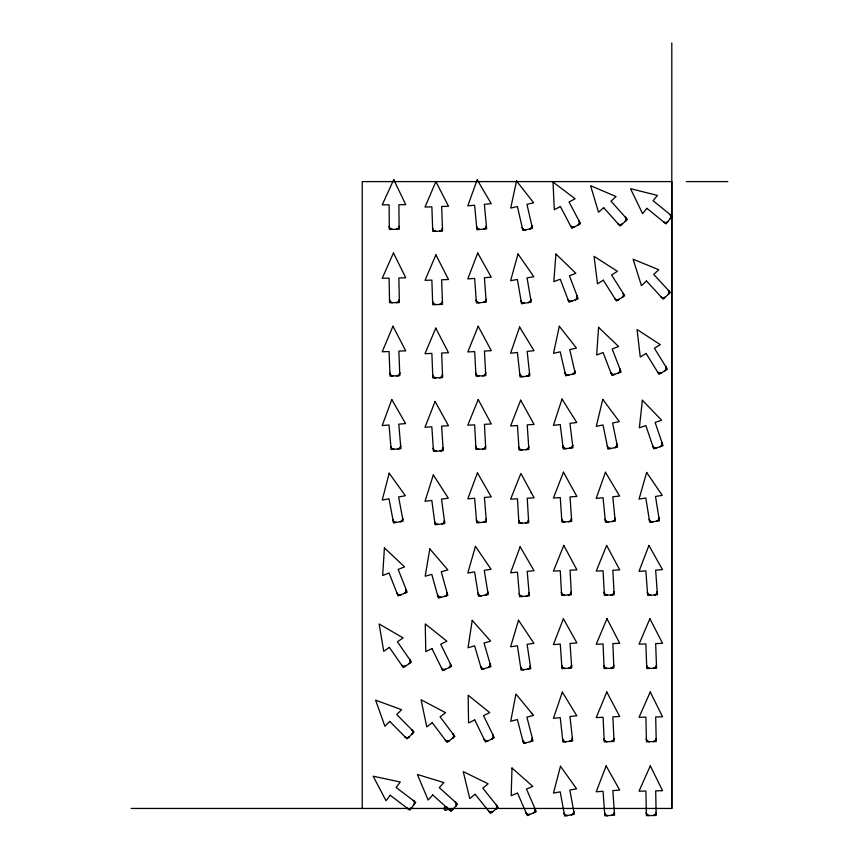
<?xml version="1.0" encoding="UTF-8"?>
<svg xmlns="http://www.w3.org/2000/svg" width="859" height="859" viewBox="0 0 859 859"><rect width="100%" height="100%" fill="white"/><g stroke="black" fill="none" stroke-linecap="round" stroke-linejoin="round"><path stroke-width="1.29" d="M131.191 808.448L671.802 808.448L671.802 181.603L362.24 181.603L362.24 808.448M686.234 181.603L727.809 181.603M532.011 713.55L515.905 694.029L510.751 721.27L517.408 719.552L523.528 743.389L533.01 740.952L526.889 717.125L533.546 715.407L531.732 713.217M531.27 492.604L520.876 473.438L510.6 499.186L517.462 498.778L518.911 523.346L528.693 522.766L527.243 498.199L534.094 497.801L531.077 492.239M671.802 42.95L671.802 808.448M413.362 800.556A2.996 2.899 37.1 0 1 413.931 804.668A2.996 2.921 -30.3 0 0 413.415 800.491M389.245 226.475A2.996 2.921 -23.1 0 0 392.284 229.31A2.996 2.899 89.4 0 1 389.32 226.475M399.081 226.379A2.996 2.899 89.4 0 1 396.182 229.342M399.156 226.379A2.996 2.921 22 0 1 396.182 229.278M409.12 736.786A2.996 2.921 -67.3 0 1 404.965 736.861M411.955 729.946A2.996 2.899 45.3 0 1 411.933 734.091A2.996 2.921 -22.2 0 0 412.009 729.892M409.174 736.829A2.996 2.899 45.3 0 1 405.018 736.807M401.647 665.22A2.996 2.921 -57.2 0 0 405.749 665.875A2.996 2.899 55.3 0 1 401.711 665.177M409.732 659.626A2.996 2.899 55.3 0 1 408.991 663.706A2.996 2.921 -12.1 0 0 409.797 659.583M400.799 594.739A2.996 2.921 -44.1 0 1 396.944 593.172M406.092 589.564A2.996 2.899 68.5 0 1 404.449 593.365M400.82 594.793A2.996 2.899 68.5 0 1 397.019 593.139M406.167 589.532A2.996 2.921 1 0 1 404.428 593.301M400.262 521.681A2.996 2.899 79.4 0 0 402.603 518.256A2.996 2.921 11.9 0 1 400.251 521.617M397.942 448.924A2.996 2.899 85.1 0 0 400.616 445.757A2.996 2.921 17.7 0 1 397.942 448.86M399.693 372.763A2.996 2.899 87.7 0 1 396.879 375.812M399.768 372.763A2.996 2.921 20.3 0 1 396.879 375.748M399.295 299.598A2.996 2.899 88.8 0 1 396.428 302.583A2.996 2.921 21.4 0 0 399.371 299.598M646.269 812.7A2.996 2.921 -23.7 0 0 649.329 815.513A2.996 2.899 88.9 0 1 646.344 812.7M656.104 812.507A2.996 2.899 88.9 0 1 653.227 815.492M656.179 812.507A2.996 2.921 21.4 0 1 653.227 815.427M455.367 802.177A2.996 2.899 42 0 1 455.592 806.311A2.996 2.921 -25.4 0 0 455.42 802.113M492.765 811.54A2.996 2.921 -61.3 0 1 488.621 811.186M495.847 809.157A2.996 2.899 51.3 0 0 496.298 805.033A2.996 2.921 -16.2 0 1 495.804 809.103M492.808 811.594A2.996 2.899 51.3 0 1 488.685 811.132M526.062 812.872A2.996 2.921 -46 0 0 529.96 814.311A2.996 2.899 66.5 0 1 526.138 812.839M533.568 812.818A2.996 2.899 66.5 0 0 535.082 808.963A2.996 2.921 -0.9 0 1 533.536 812.764M567.552 815.438A2.996 2.921 -33 0 1 564.073 813.162A2.996 2.899 79.6 0 0 567.563 815.502M571.396 814.794A2.996 2.899 79.6 0 0 573.748 811.379A2.996 2.921 12.1 0 1 571.385 814.729M607.764 815.556A2.996 2.921 -26.7 0 1 604.553 812.904M614.368 812.195A2.996 2.899 85.9 0 1 611.651 815.341M607.764 815.62A2.996 2.899 85.9 0 1 604.629 812.904M614.443 812.195A2.996 2.921 18.4 0 1 611.651 815.277M442.396 301.412A2.996 2.899 88 0 1 439.561 304.44A2.996 2.921 20.6 0 0 442.471 301.412M434.643 521.885A2.996 2.921 -30.2 0 0 438.004 524.334A2.996 2.899 82.3 0 1 434.718 521.875M444.382 520.575A2.996 2.899 82.3 0 1 441.87 523.872A2.996 2.921 14.9 0 0 444.468 520.565M447.013 592.624A2.996 2.899 74.5 0 1 444.973 596.232A2.996 2.921 7 0 0 447.088 592.603M445.413 669.268A2.996 2.921 -48.8 0 1 441.451 668.023M445.445 669.333A2.996 2.899 63.8 0 1 441.526 667.991M449.386 740.533A2.996 2.921 -59.6 0 1 445.252 740.05M453.101 734.134A2.996 2.899 53 0 1 452.532 738.235M449.429 740.587A2.996 2.899 53 0 1 445.316 740.007M453.165 734.08A2.996 2.921 -14.5 0 1 452.5 738.182M432.582 228.483A2.996 2.921 -24.6 0 0 435.685 231.243A2.996 2.899 88 0 1 432.657 228.473M442.406 228.129A2.996 2.899 88 0 1 439.583 231.168A2.996 2.921 20.5 0 0 442.482 228.129M483.252 302.432A2.996 2.899 85.8 0 0 485.969 299.286A2.996 2.921 18.4 0 1 483.252 302.368M485.593 372.677A2.996 2.899 86.9 0 1 482.833 375.77M485.679 372.677A2.996 2.921 19.4 0 1 482.822 375.705M482.801 449.042A2.996 2.899 87 0 0 485.571 445.95A2.996 2.921 19.5 0 1 482.801 448.978M476.369 519.856A2.996 2.921 -27.3 0 0 479.612 522.465A2.996 2.899 85.3 0 1 476.455 519.845M486.173 519.04A2.996 2.899 85.3 0 1 483.499 522.208M486.258 519.029A2.996 2.921 17.8 0 1 483.499 522.143M481.427 595.663A2.996 2.921 -31.7 0 1 478.001 593.311M485.281 595.104A2.996 2.899 80.8 0 0 487.708 591.744A2.996 2.921 13.4 0 1 485.281 595.051M481.437 595.727A2.996 2.899 80.8 0 1 478.076 593.301M480.664 666.627A2.996 2.921 -38.9 0 0 484.358 668.527A2.996 2.899 73.6 0 1 480.739 666.595M484.175 739.427A2.996 2.921 -48.5 0 0 488.127 740.683A2.996 2.899 64 0 1 484.24 739.384M493.012 735.111A2.996 2.899 64 0 1 491.659 739.041A2.996 2.921 -3.4 0 0 493.087 735.079M483.714 229.085A2.996 2.899 84.7 0 0 486.355 225.885A2.996 2.921 17.3 0 1 483.703 229.02M530.69 299.211A2.996 2.899 80.3 0 1 528.296 302.593M530.765 299.2A2.996 2.921 12.8 0 1 528.285 302.54M523.002 376.543A2.996 2.921 -28.7 0 1 519.695 374.019M526.878 376.188A2.996 2.899 83.8 0 0 529.477 372.956A2.996 2.921 16.4 0 1 526.868 376.124M523.002 376.607A2.996 2.899 83.8 0 1 519.781 374.009M522.047 449.826A2.996 2.921 -26.4 0 1 518.847 447.163A2.996 2.899 86.2 0 0 522.047 449.891M525.933 449.622A2.996 2.899 86.2 0 0 528.661 446.497A2.996 2.921 18.7 0 1 525.933 449.558M521.853 523.088A2.996 2.921 -25.9 0 1 518.675 520.404M521.853 523.152A2.996 2.899 86.6 0 1 518.761 520.393M522.497 596.371A2.996 2.921 -27.5 0 1 519.255 593.773A2.996 2.899 85 0 0 522.508 596.436M530.304 665.736A2.996 2.899 81.4 0 1 527.845 669.075M530.379 665.725A2.996 2.921 14 0 1 527.834 669.011M530.153 741.671A2.996 2.899 75.6 0 0 532.258 738.106A2.996 2.921 8.1 0 1 530.132 741.607M531.785 225.434A2.996 2.899 77 0 1 529.595 228.956M531.871 225.423A2.996 2.921 9.6 0 1 529.584 228.891M571.729 301.101A2.996 2.921 -43.4 0 1 567.896 299.48M571.75 301.155A2.996 2.899 69.2 0 1 567.971 299.458M568.594 375.05A2.996 2.921 -35.5 0 1 565.018 372.924M574.607 370.712A2.996 2.899 77 0 1 572.405 374.234A2.996 2.921 9.5 0 0 574.682 370.701M568.615 375.104A2.996 2.899 77 0 1 565.093 372.903M562.817 446.068A2.996 2.921 -29.6 0 0 566.156 448.548A2.996 2.899 83 0 1 562.892 446.057M572.577 444.855A2.996 2.899 83 0 1 570.032 448.13M572.652 444.855A2.996 2.921 15.5 0 1 570.022 448.065M568.755 521.628A2.996 2.899 86.1 0 0 571.482 518.503A2.996 2.921 18.7 0 1 568.744 521.574M568.433 594.954A2.996 2.899 86.9 0 0 571.203 591.862A2.996 2.921 19.4 0 1 568.433 594.89M561.711 665.725A2.996 2.921 -26.5 0 0 564.911 668.377A2.996 2.899 86 0 1 561.786 665.714M571.514 665.038A2.996 2.899 86 0 1 568.798 668.173A2.996 2.921 18.6 0 0 571.6 665.038M562.548 739.127A2.996 2.921 -28.9 0 0 565.856 741.639A2.996 2.899 83.7 0 1 562.634 739.116M572.33 738.042A2.996 2.899 83.7 0 1 569.742 741.274M572.405 738.031A2.996 2.921 16.2 0 1 569.732 741.22M574.446 226.862A2.996 2.921 -50.4 0 1 570.44 225.724M579.138 221.139A2.996 2.899 62.2 0 1 577.924 225.101A2.996 2.921 -5.3 0 0 579.213 221.096M574.478 226.916A2.996 2.899 62.2 0 1 570.516 225.692M618.888 299.362A2.996 2.921 -54.8 0 1 614.808 298.535A2.996 2.899 57.8 0 0 618.92 299.415M610.824 372.742A2.996 2.921 -43.7 0 0 614.668 374.331A2.996 2.899 68.9 0 1 610.899 372.709M619.994 369.187A2.996 2.899 68.9 0 1 618.33 372.989M620.069 369.166A2.996 2.921 1.4 0 1 618.308 372.924M616.934 444.21A2.996 2.899 78.4 0 1 614.657 447.679A2.996 2.921 11 0 0 617.009 444.2M605.123 519.276A2.996 2.921 -28.2 0 0 608.397 521.832A2.996 2.899 84.3 0 1 605.198 519.265M614.904 518.299A2.996 2.899 84.3 0 1 612.284 521.51M614.98 518.299A2.996 2.921 16.9 0 1 612.274 521.445M604.156 592.388A2.996 2.921 -25.6 0 0 607.302 595.094A2.996 2.899 87 0 1 604.231 592.388M613.97 591.872A2.996 2.899 87 0 1 611.2 594.954M614.056 591.872A2.996 2.921 19.5 0 1 611.2 594.89M603.888 665.607A2.996 2.921 -24.8 0 0 607.012 668.356A2.996 2.899 87.7 0 1 603.974 665.607M610.91 668.27A2.996 2.899 87.7 0 0 613.713 665.22A2.996 2.921 20.3 0 1 610.91 668.205M604.049 738.912A2.996 2.921 -25.3 0 0 607.184 741.639A2.996 2.899 87.3 0 1 604.124 738.912M611.082 741.521A2.996 2.899 87.3 0 0 613.874 738.45A2.996 2.921 19.8 0 1 611.082 741.457M618.061 223.855A2.996 2.921 -64.4 0 0 622.217 223.984A2.996 2.899 48.2 0 1 618.115 223.802M625.384 217.295A2.996 2.899 48.2 0 1 625.159 221.439M625.449 217.241A2.996 2.921 -19.3 0 1 625.116 221.386M665.274 297.064A2.996 2.921 -65.2 0 1 661.119 296.989M665.317 297.107A2.996 2.899 47.4 0 1 661.172 296.935M657.436 371.872A2.996 2.921 -54.3 0 0 661.505 372.731A2.996 2.899 58.3 0 1 657.5 371.829M652.765 446.111A2.996 2.921 -41.4 0 0 656.544 447.861A2.996 2.899 71.2 0 1 652.84 446.089M660.249 446.659A2.996 2.899 71.2 0 0 662.085 442.943A2.996 2.921 3.7 0 1 660.227 446.605M652.625 521.767A2.996 2.921 -31.7 0 1 649.2 519.416A2.996 2.899 80.9 0 0 652.636 521.832M658.907 517.848A2.996 2.899 80.9 0 1 656.48 521.209A2.996 2.921 13.4 0 0 658.993 517.837M647.385 592.463A2.996 2.921 -26.7 0 0 650.596 595.104A2.996 2.899 85.8 0 1 647.461 592.452M657.199 591.744A2.996 2.899 85.8 0 1 654.494 594.89A2.996 2.921 18.4 0 0 657.275 591.744M649.383 741.607A2.996 2.921 -23.8 0 1 646.312 738.804M649.383 741.671A2.996 2.899 88.8 0 1 646.398 738.804M667.797 221.515A2.996 2.921 -73.4 0 1 663.674 222.041A2.996 2.899 39.1 0 0 667.851 221.558M511.996 768.01L511.191 795.713L517.494 792.986L527.297 815.556L536.274 811.658L526.481 789.088L532.784 786.35L511.996 768.01M384.402 547.859L382.663 575.519L389.052 572.996L398.082 595.888L407.198 592.291L398.168 569.41L404.557 566.886L384.402 547.859M598.583 327.343L596.661 354.992L603.072 352.523L611.941 375.469L621.078 371.936L612.199 348.99L618.609 346.51L598.583 327.343M555.923 254.017L553.84 281.655L560.261 279.218L569.002 302.218L578.161 298.739L569.42 275.739L575.841 273.302L555.923 254.017M642.392 400.251L639.343 427.803L645.85 425.592L653.774 448.881L663.051 445.724L655.116 422.435L661.623 420.223L642.392 400.251M472.225 620.37L468.026 647.761L474.608 645.828L481.555 669.429L490.951 666.67L484.004 643.058L490.596 641.125L472.225 620.37M429.811 548.88L425.184 576.206L431.798 574.37L438.38 598.079L447.818 595.459L441.236 571.75L447.861 569.914L429.811 548.88M516.538 180.97L510.708 208.071L517.397 206.525L522.927 230.502L532.473 228.301L526.943 204.324L533.643 202.788L516.538 180.97M559.327 326.259L553.518 353.36L560.208 351.814L565.737 375.78L575.283 373.579L569.753 349.602L576.443 348.067L559.327 326.259M602.771 399.392L596.286 426.343L603.007 424.958L607.947 449.064L617.546 447.099L612.607 422.993L619.328 421.608L602.771 399.392M389.17 473.212L382.244 500.045L388.998 498.778L393.54 522.959L403.161 521.155L398.619 496.974L405.373 495.707L389.17 473.212M560.476 766.282L553.454 793.093L560.208 791.848L564.664 816.05L574.295 814.278L569.839 790.076L576.593 788.83L560.476 766.282M518.009 253.953L510.633 280.668L517.408 279.508L521.553 303.764L531.206 302.11L527.061 277.865L533.836 276.705L518.009 253.953M475.435 546.367L467.822 573.017L474.608 571.922L478.527 596.21L488.202 594.653L484.272 570.365L491.058 569.27L475.435 546.367M646.666 472.461L639.042 499.111L645.818 498.016L649.726 522.315L659.401 520.758L655.492 496.459L662.268 495.375L646.666 472.461M518.525 620.23L510.622 646.795L517.408 645.775L521.069 670.106L530.755 668.646L527.093 644.314L533.89 643.294L518.525 620.23M433.323 474.887L425.001 501.323L431.809 500.41L435.094 524.795L444.801 523.496L441.515 499.111L448.323 498.188L433.323 474.887M562.011 399.059L553.411 425.398L560.229 424.561L563.236 448.978L572.964 447.786L569.946 423.358L576.765 422.521L562.011 399.059M562.344 692.107L553.411 718.339L560.229 717.587L562.935 742.047L572.674 740.973L569.968 716.513L576.797 715.762L562.344 692.107M519.598 327L510.6 353.21L517.429 352.48L520.071 376.94L529.81 375.888L527.168 351.428L533.997 350.687L519.598 327M605.445 472.257L596.21 498.392L603.039 497.715L605.466 522.197L615.216 521.23L612.789 496.749L619.629 496.072L605.445 472.257M477.207 179.778L467.801 205.849L474.64 205.226L476.895 229.729L486.645 228.827L484.39 204.324L491.23 203.69L477.207 179.778M520.146 546.764L510.6 572.781L517.44 572.191L519.577 596.704L529.327 595.856L527.201 571.342L534.04 570.741L520.146 546.764M391.779 399.585L382.191 425.592L389.03 425.001L391.124 449.525L400.885 448.688L398.791 424.174L405.631 423.584L391.779 399.585M477.443 472.847L467.801 498.832L474.64 498.263L476.681 522.787L486.441 521.982L484.401 497.458L491.251 496.889L477.443 472.847M477.711 253.008L467.801 278.896L474.651 278.402L476.434 302.937L486.194 302.228L484.412 277.693L491.262 277.189L477.711 253.008M648.91 545.476L639.01 571.364L645.861 570.859L647.665 595.394L657.436 594.686L655.632 570.14L662.482 569.635L648.91 545.476M606.143 765.917L596.21 791.794L603.061 791.3L604.822 815.846L614.593 815.137L612.832 790.602L619.683 790.108L606.143 765.917M563.397 618.738L553.411 644.594L560.261 644.11L561.969 668.656L571.74 667.98L570.032 643.434L576.883 642.951L563.397 618.738M520.661 400.176L510.6 426.01L517.451 425.549L519.104 450.095L528.876 449.44L527.233 424.894L534.083 424.432L520.661 400.176M563.45 472.192L553.411 498.027L560.261 497.565L561.926 522.111L571.697 521.445L570.032 496.899L576.883 496.438L563.45 472.192M435.094 401.432L425.001 427.256L431.852 426.805L433.462 451.351L443.233 450.707L441.623 426.161L448.473 425.71L435.094 401.432M478.195 326.259L467.801 351.954L474.662 351.578L475.993 376.145L485.775 375.619L484.444 351.052L491.305 350.676L478.195 326.259M563.794 545.444L553.411 571.138L560.272 570.763L561.603 595.33L571.385 594.804L570.054 570.236L576.904 569.861L563.794 545.444M478.227 399.521L467.801 425.205L474.662 424.84L475.961 449.418L485.743 448.903L484.444 424.325L491.305 423.959L478.227 399.521M606.647 545.444L596.21 571.117L603.072 570.752L604.371 595.33L614.142 594.815L612.854 570.247L619.715 569.882L606.647 545.444M606.776 691.978L596.221 717.609L603.082 717.276L604.253 741.854L614.035 741.392L612.864 716.814L619.726 716.481L606.776 691.978M392.96 326.237L382.201 351.782L389.063 351.503L390.04 376.092L399.832 375.705L398.855 351.116L405.716 350.848L392.96 326.237M435.771 328.127L425.012 353.672L431.873 353.403L432.85 377.981L442.632 377.595L441.655 353.017L448.516 352.738L435.771 328.127M606.98 618.695L596.221 644.239L603.082 643.971L604.07 668.549L613.852 668.162L612.875 643.574L619.736 643.305L606.98 618.695M649.898 618.695L639.032 644.186L645.893 643.949L646.763 668.538L656.555 668.184L655.675 643.595L662.547 643.348L649.898 618.695M435.878 181.582L425.012 207.073L431.873 206.836L432.743 231.425L442.535 231.082L441.666 206.493L448.527 206.246L435.878 181.582M435.9 254.855L425.012 280.335L431.873 280.098L432.721 304.698L442.514 304.354L441.666 279.766L448.527 279.529L435.9 254.855M650.252 691.957L639.042 717.297L645.904 717.147L646.44 741.746L656.233 741.532L655.696 716.932L662.568 716.793L650.252 691.957M393.476 252.954L382.223 278.273L389.084 278.144L389.578 302.744L399.371 302.54L398.877 277.94L405.749 277.801L393.476 252.954M650.317 765.852L639.042 791.171L645.904 791.042L646.387 815.642L656.179 815.449L655.696 790.849L662.568 790.72L650.317 765.852M393.744 179.671L382.223 204.882L389.095 204.818L389.331 229.417L399.124 229.321L398.887 204.721L405.759 204.657L393.744 179.671M390.201 795.273L386.045 800.749L373.15 776.214L400.262 781.991L396.106 787.467L415.724 802.327L409.807 810.134L390.201 795.273M646.913 208.329L642.575 213.655L630.527 188.69L657.425 195.401L653.087 200.727L672.178 216.253L665.993 223.855L646.913 208.329M432.732 794.94L428.136 800.04L417.377 774.496L443.888 782.56L439.293 787.66L457.568 804.131L451.018 811.411L432.732 794.94M389.771 721.431L384.896 726.263L375.598 700.149L401.615 709.706L396.729 714.538L414.038 732.029L407.08 738.912L389.771 721.431M646.494 281L641.448 285.66L633.115 259.225L658.756 269.726L653.71 274.375L670.364 292.479L663.159 299.115L646.494 281M603.662 207.674L598.54 212.248L590.573 185.705L616.075 196.561L610.964 201.146L627.371 219.485L620.069 226.014L603.662 207.674M475.124 794.242L469.766 798.537L463.248 771.597L488.127 783.827L482.769 788.122L498.156 807.32L490.51 813.441L475.124 794.242M432.26 722.73L426.773 726.864L421.05 699.752L445.553 712.691L440.076 716.836L454.894 736.474L447.077 742.369L432.26 722.73M389.374 647.375L383.726 651.283L379.12 623.956L403.075 637.893L397.427 641.802L411.429 662.042L403.365 667.615L389.374 647.375M603.308 280.184L597.499 283.846L594.074 256.347L617.406 271.294L611.597 274.966L624.718 295.775L616.429 301.004L603.308 280.184M646.097 353.414L640.256 357.022L637.067 329.491L660.27 344.652L654.429 348.271L667.368 369.198L659.036 374.341L646.097 353.414M560.39 206.547L554.313 209.746L553.003 182.065L575.122 198.773L569.055 201.972L580.534 223.737L571.869 228.311L560.39 206.547M431.937 648.566L425.774 651.594L425.259 623.892L446.895 641.211L440.731 644.239L451.598 666.316L442.804 670.643L431.937 648.566M474.737 719.928L468.563 722.934L468.155 695.221L489.716 712.626L483.542 715.633L494.322 737.763L485.518 742.047L474.737 719.928M407.424 808.394A2.996 2.921 -75.4 0 0 411.525 807.728A2.996 2.899 37.1 0 1 407.467 808.33M392.939 520.082A2.996 2.921 -33.2 0 0 396.418 522.336A2.996 2.899 79.4 0 1 393.014 520.06M390.813 446.594A2.996 2.921 -27.4 0 0 394.056 449.193A2.996 2.899 85.1 0 1 390.888 446.583M389.868 373.15A2.996 2.921 -24.8 0 0 392.982 375.898A2.996 2.899 87.7 0 1 389.943 373.15M389.46 299.791A2.996 2.921 -23.7 0 0 392.531 302.604A2.996 2.899 88.8 0 1 389.546 299.791M448.785 809.479A2.996 2.921 -70.5 0 0 452.929 809.167A2.996 2.899 42 0 1 448.838 809.425M432.56 301.745A2.996 2.921 -24.5 0 0 435.663 304.516A2.996 2.899 88 0 1 432.646 301.745M432.668 375.039A2.996 2.921 -24.8 0 0 435.792 377.788A2.996 2.899 87.7 0 1 432.743 375.039M439.679 377.702A2.996 2.899 87.7 0 0 442.492 374.653A2.996 2.921 20.3 0 1 439.679 377.638M433.204 448.419A2.996 2.921 -26.3 0 0 436.404 451.082A2.996 2.899 86.2 0 1 433.29 448.409M440.291 450.889A2.996 2.899 86.2 0 0 443.019 447.775A2.996 2.921 18.8 0 1 440.291 450.825M437.532 595.255A2.996 2.921 -38.1 0 0 441.204 597.22A2.996 2.899 74.5 0 1 437.607 595.233M448.946 667.604A2.996 2.899 63.8 0 0 450.277 663.685A2.996 2.921 -3.7 0 1 448.913 667.55M476.154 300.006A2.996 2.921 -26.7 0 0 479.365 302.647A2.996 2.899 85.8 0 1 476.24 299.995M475.779 373.214A2.996 2.921 -25.7 0 0 478.935 375.909A2.996 2.899 86.9 0 1 475.854 373.203M475.746 446.476A2.996 2.921 -25.6 0 0 478.903 449.182A2.996 2.899 87 0 1 475.832 446.476M488.116 667.486A2.996 2.899 73.6 0 0 490.102 663.846A2.996 2.921 6.2 0 1 488.105 667.422M476.562 226.797A2.996 2.921 -27.8 0 0 479.827 229.374A2.996 2.899 84.7 0 1 476.648 226.787M520.994 300.865A2.996 2.921 -32.2 0 0 524.441 303.195A2.996 2.899 80.3 0 1 521.069 300.854M525.74 522.927A2.996 2.899 86.6 0 0 528.5 519.824A2.996 2.921 19.2 0 1 525.74 522.863M526.395 596.092A2.996 2.899 85 0 0 529.058 592.914A2.996 2.921 17.6 0 1 526.384 596.028M520.575 667.196A2.996 2.921 -31.1 0 0 523.979 669.591A2.996 2.899 81.4 0 1 520.651 667.185M522.734 740.544A2.996 2.921 -37 0 0 526.363 742.584A2.996 2.899 75.6 0 1 522.809 740.533M522.208 227.646A2.996 2.921 -35.5 0 0 525.783 229.761A2.996 2.899 77 0 1 522.283 227.624M575.401 299.77A2.996 2.899 69.2 0 0 577.098 295.99A2.996 2.921 1.7 0 1 575.38 299.716M561.668 519.169A2.996 2.921 -26.4 0 0 564.857 521.832A2.996 2.899 86.1 0 1 561.743 519.169M561.378 592.399A2.996 2.921 -25.7 0 0 564.546 595.094A2.996 2.899 86.9 0 1 561.464 592.388M622.217 297.343A2.996 2.899 57.8 0 0 623.129 293.295A2.996 2.921 -9.7 0 1 622.184 297.278M607.302 446.186A2.996 2.921 -34.1 0 0 610.824 448.398A2.996 2.899 78.4 0 1 607.377 446.175M668.184 294.465A2.996 2.899 47.4 0 0 668.356 290.321A2.996 2.921 -20.1 0 1 668.141 294.422M664.855 370.734A2.996 2.899 58.3 0 0 665.8 366.696A2.996 2.921 -9.2 0 1 664.823 370.68M646.602 665.596A2.996 2.921 -24.6 0 0 649.715 668.356A2.996 2.899 88 0 1 646.677 665.585M653.602 668.281A2.996 2.899 88 0 0 656.426 665.242A2.996 2.921 20.5 0 1 653.602 668.216M653.28 741.585A2.996 2.899 88.8 0 0 656.147 738.59A2.996 2.921 21.3 0 1 653.28 741.521M670.31 218.53A2.996 2.899 39.1 0 0 669.88 214.406A2.996 2.921 -28.3 0 1 670.256 218.497M444.983 810.016A1.804 1.804 0 0 0 447.679 808.448A1.804 1.804 0 0 0 444.983 806.891A1.804 1.804 0 0 0 444.983 810.016"/></g></svg>
